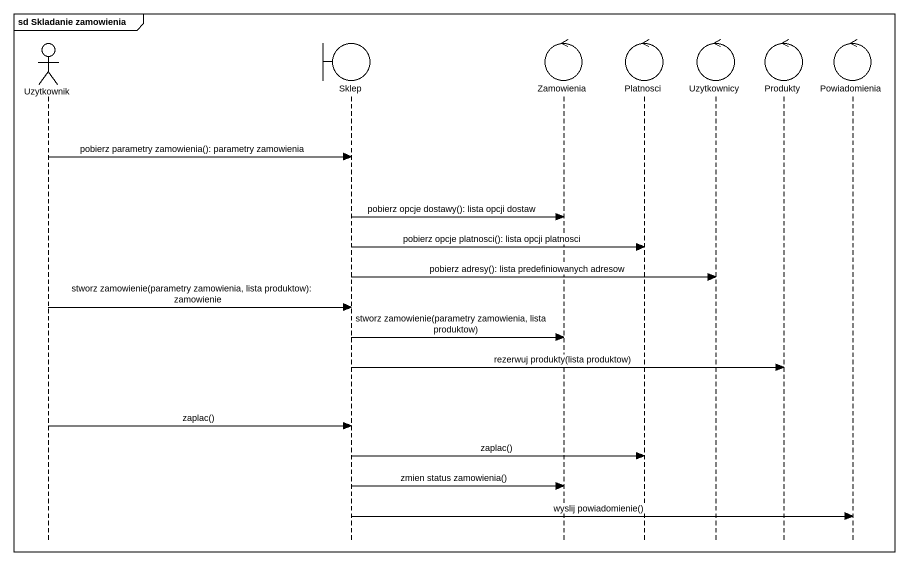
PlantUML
@startuml
mainframe sd Skladanie zamowienia
hide footbox
actor Uzytkownik
boundary Sklep
control Zamowienia
control Platnosci
control Uzytkownicy
control Produkty
control Powiadomienia

Uzytkownik -> Sklep : pobierz parametry zamowienia(): parametry zamowienia
Sklep -> Zamowienia : pobierz opcje dostawy(): lista opcji dostaw
Sklep -> Platnosci : pobierz opcje platnosci(): lista opcji platnosci
Sklep -> Uzytkownicy : pobierz adresy(): lista predefiniowanych adresow
Uzytkownik -> Sklep : stworz zamowienie(parametry zamowienia, lista produktow): zamowienie
Sklep -> Zamowienia : stworz zamowienie(parametry zamowienia, lista produktow)
Sklep -> Produkty : rezerwuj produkty(lista produktow)
Uzytkownik -> Sklep : zaplac()
Sklep -> Platnosci : zaplac()
Sklep -> Zamowienia : zmien status zamowienia()
Sklep -> Powiadomienia : wyslij powiadomienie()
@enduml
